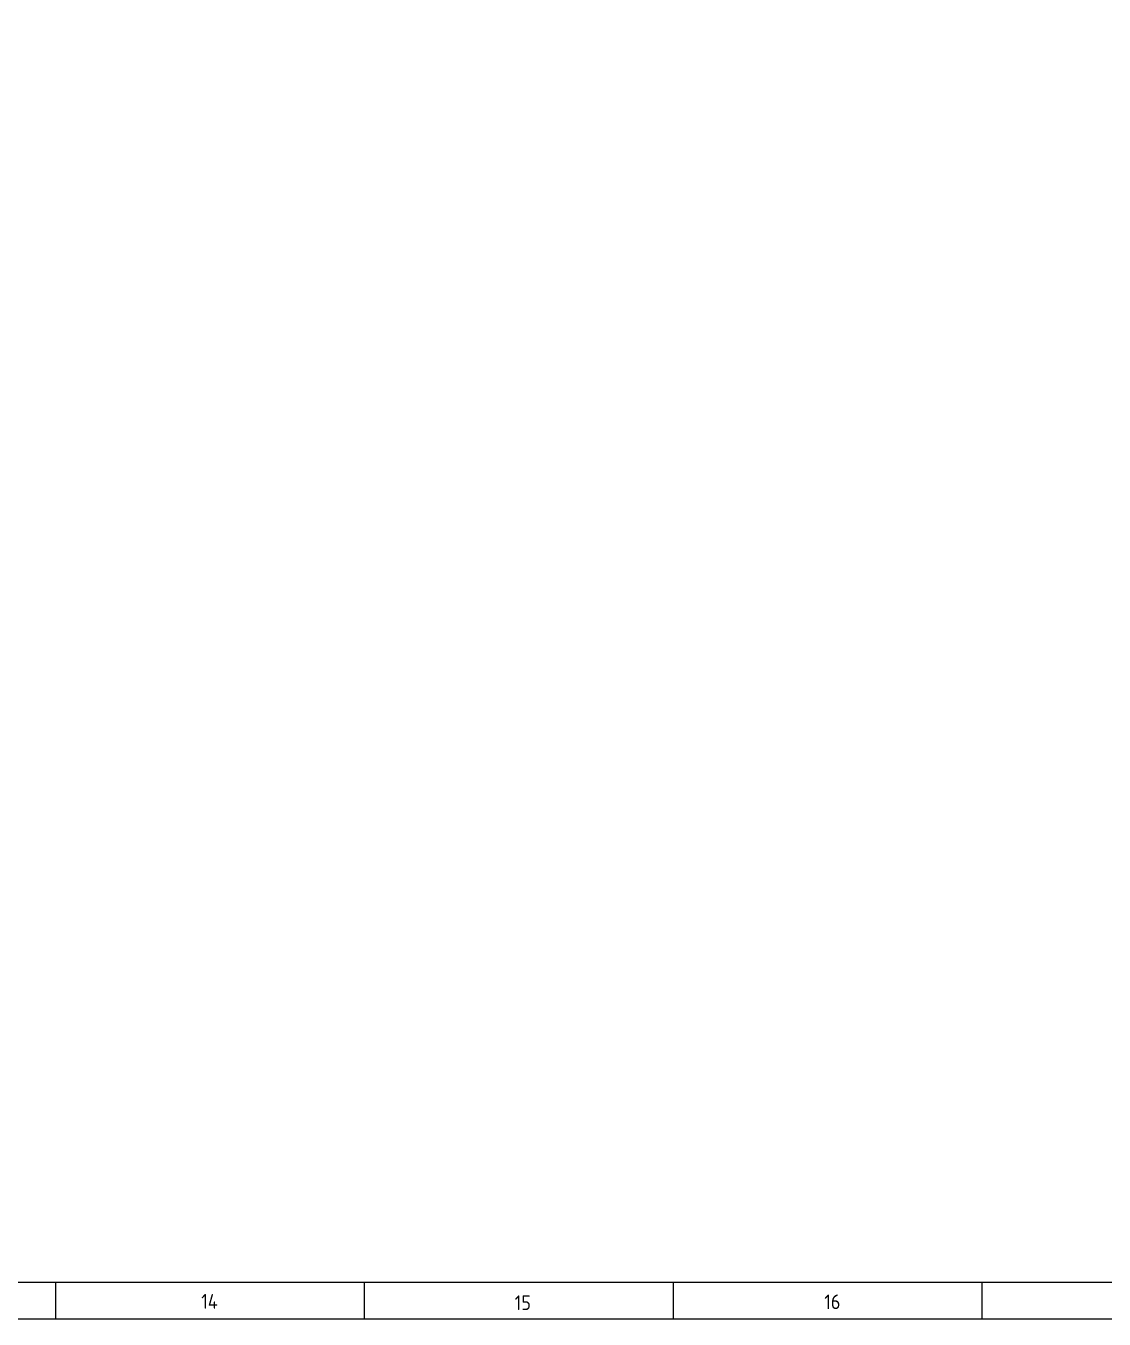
# Model space of a CAD drawing. Header units: inches. Extents: x 985 to 11353, y 526 to 2181.
# Drawn here: x 10793.6 to 11069, y 1067.5 to 1397.9 of the extents above; entities that cross this region are included whole.
import ezdxf

# ---------------------------------------------------------------- set-up
doc = ezdxf.new("R2010")
doc.units = ezdxf.units.IN
doc.header["$MEASUREMENT"] = 0
doc.layers.add('CABLE ROUTE FOR TOTAL PLANE-EMBED 2_DWG$0$SILICAGEL BORDER', color=7, linetype='Continuous')
doc.styles.get("Standard").update_dxf_attribs({"font": 'isocp3.shx'})

# ---------------------------------------------------------------- blocks, each defined once
blk = doc.blocks.new('240A1')
at = {"color": 0, "lineweight": -3}
for p, q in [((1045821.62, 286251.35), (1045821.62, 286246.35)), ((1045863.67, 286251.35), (1045863.67, 286246.35)), ((1045905.72, 286251.35), (1045905.72, 286246.35)), ((1045947.77, 286251.35), (1045947.77, 286246.35))]:
    blk.add_line(p, q, dxfattribs=at)
at = {"color": 5, "lineweight": -3}
blk.add_lwpolyline([(1045274.97, 286840.35), (1046115.97, 286840.35), (1046115.97, 286246.35), (1045274.97, 286246.35)], close=True, dxfattribs=at)
at = {"color": 0, "lineweight": -3}
blk.add_lwpolyline([(1045279.97, 286835.35), (1046110.97, 286835.35), (1046110.97, 286251.35), (1045279.97, 286251.35)], close=True, dxfattribs=at)
at = {"lineweight": -3, "char_height": 2, "attachment_point": 1}
for s, insert in [('14', (1045841.46, 286249.77)), ('16', (1045926.33, 286249.71)), ('15', (1045884.16, 286249.59))]:
    blk.add_mtext_dynamic_manual_height_columns(s, width=2, gutter_width=1, heights=[0], dxfattribs=dict(at, insert=insert))

msp = doc.modelspace()

# ---------------------------------------------------------------- block references
at = {"layer": 'CABLE ROUTE FOR TOTAL PLANE-EMBED 2_DWG$0$SILICAGEL BORDER', "color": 7, "xscale": 1.875, "yscale": 1.875, "zscale": 1.875}
msp.add_blockref('240A1', (-1950114.32, -535644.44), dxfattribs=at)

doc.saveas('drawing.dxf')
